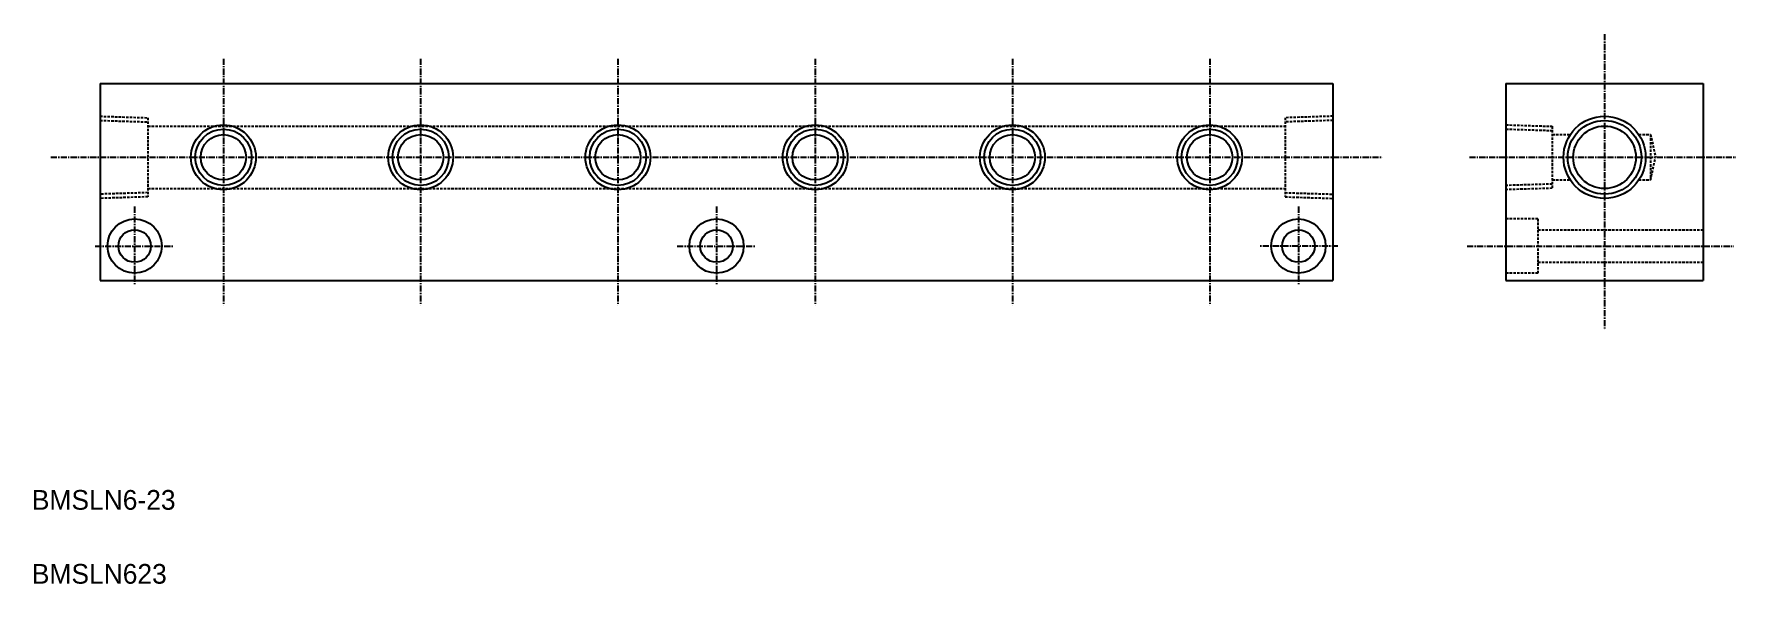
# Model space of a CAD drawing. Extents: x 871 to 1216, y 68 to 180.
import ezdxf

# ---------------------------------------------------------------- set-up
doc = ezdxf.new("R2010")
doc.units = 0
doc.linetypes.add('CENTER', pattern=[2, 1.25, -0.25, 0.25, -0.25])
doc.linetypes.add('DASHED', pattern=[0.75, 0.5, -0.25])
doc.layers.get('0').update_dxf_attribs({"linetype": 'CONTINUOUS'})
doc.layers.add('CENTER', color=1, linetype='CENTER')

msp = doc.modelspace()

# ---------------------------------------------------------------- linework, layer by layer
at = {"color": 7, "linetype": 'CONTINUOUS'}
for p, q in [((884.41, 169.74), (1134.41, 169.74)), ((884.41, 169.74), (884.41, 129.74)), ((1134.41, 169.74), (1134.41, 129.74)), ((1169.49, 169.74), (1209.49, 169.74)), ((1169.49, 169.74), (1169.49, 129.74)), ((1209.49, 169.74), (1209.49, 129.74)), ((884.41, 129.74), (1134.41, 129.74)), ((1169.49, 129.74), (1209.49, 129.74))]:
    msp.add_line(p, q, dxfattribs=at)
at = {"color": 3, "linetype": 'DASHED'}
for p, q in [((884.41, 163.07), (894.11, 162.77)), ((884.41, 162.22), (894.11, 161.92)), ((894.11, 162.77), (894.11, 146.72)), ((1134.41, 163.07), (1124.71, 162.77)), ((1124.71, 162.77), (1124.71, 146.72)), ((1134.41, 162.22), (1124.71, 161.92)), ((894.11, 161.09), (1124.71, 161.09)), ((1169.49, 161.32), (1178.89, 161.03)), ((1169.49, 160.47), (1178.89, 160.17)), ((1178.89, 161.03), (1178.89, 148.46)), ((1178.89, 159.34), (1182.55, 159.34)), ((1196.44, 159.34), (1198.82, 159.34)), ((1198.82, 159.34), (1198.82, 150.14)), ((1198.82, 159.34), (1199.82, 154.74)), ((1198.82, 150.14), (1199.82, 154.74)), ((1178.89, 149.32), (1169.49, 149.02)), ((1178.89, 148.46), (1169.49, 148.17)), ((1178.89, 150.14), (1182.55, 150.14)), ((1196.44, 150.14), (1198.82, 150.14)), ((894.11, 147.57), (884.41, 147.27)), ((894.11, 146.72), (884.41, 146.41)), ((894.11, 148.39), (1124.71, 148.39)), ((1124.71, 147.57), (1134.41, 147.27)), ((1124.71, 146.72), (1134.41, 146.41)), ((1175.99, 142.24), (1169.49, 142.24)), ((1175.99, 142.24), (1175.99, 131.24)), ((1175.99, 140.04), (1209.49, 140.04)), ((1175.99, 131.24), (1169.49, 131.24)), ((1175.99, 133.44), (1209.49, 133.44))]:
    msp.add_line(p, q, dxfattribs=at)
at = {"color": 3, "linetype": 'CONTINUOUS'}
for centre, radius in [((1189.49, 154.74), 8.33), ((909.41, 154.74), 6.58), ((949.41, 154.74), 6.58), ((989.41, 154.74), 6.58), ((1029.41, 154.74), 6.58), ((1069.41, 154.74), 6.58), ((1109.41, 154.74), 6.58)]:
    msp.add_circle(centre, radius, dxfattribs=at)
at = {"color": 7, "linetype": 'CONTINUOUS'}
for centre, radius in [((1189.49, 154.74), 7.47), ((909.41, 154.74), 5.72), ((909.41, 154.74), 4.6), ((949.41, 154.74), 5.72), ((949.41, 154.74), 4.6), ((989.41, 154.74), 5.72), ((989.41, 154.74), 4.6), ((1029.41, 154.74), 5.72), ((1029.41, 154.74), 4.6), ((1069.41, 154.74), 5.72), ((1069.41, 154.74), 4.6), ((1109.41, 154.74), 5.72), ((1109.41, 154.74), 4.6), ((1189.49, 154.74), 6.35), ((891.41, 136.74), 5.5), ((1009.41, 136.74), 5.5), ((1127.41, 136.74), 5.5), ((891.41, 136.74), 3.3), ((1009.41, 136.74), 3.3), ((1127.41, 136.74), 3.3)]:
    msp.add_circle(centre, radius, dxfattribs=at)
at = {"layer": 'CENTER', "color": 1, "linetype": 'CENTER'}
for p, q in [((1189.49, 179.74), (1189.49, 119.74)), ((909.41, 174.74), (909.41, 124.74)), ((949.41, 174.74), (949.41, 124.74)), ((989.41, 174.74), (989.41, 124.74)), ((1029.41, 174.74), (1029.41, 124.74)), ((1069.41, 174.74), (1069.41, 124.74)), ((1109.41, 174.74), (1109.41, 124.74)), ((874.41, 154.74), (1144.41, 154.74)), ((1162.07, 154.74), (1216.13, 154.74)), ((891.41, 144.74), (891.41, 128.74)), ((1009.41, 144.74), (1009.41, 128.74)), ((1127.41, 144.74), (1127.41, 128.74)), ((883.41, 136.74), (899.41, 136.74)), ((1001.41, 136.74), (1017.41, 136.74)), ((1135.41, 136.74), (1119.41, 136.74)), ((1161.61, 136.74), (1215.67, 136.74))]:
    msp.add_line(p, q, dxfattribs=at)

# ---------------------------------------------------------------- texts
at = {"color": 7, "linetype": 'CONTINUOUS'}
for s, p in [('BMSLN6-23', (870.57, 83.26)), ('BMSLN623', (870.57, 68.26))]:
    msp.add_text(s, height=4, dxfattribs=at).set_placement(p)

doc.saveas('drawing.dxf')
